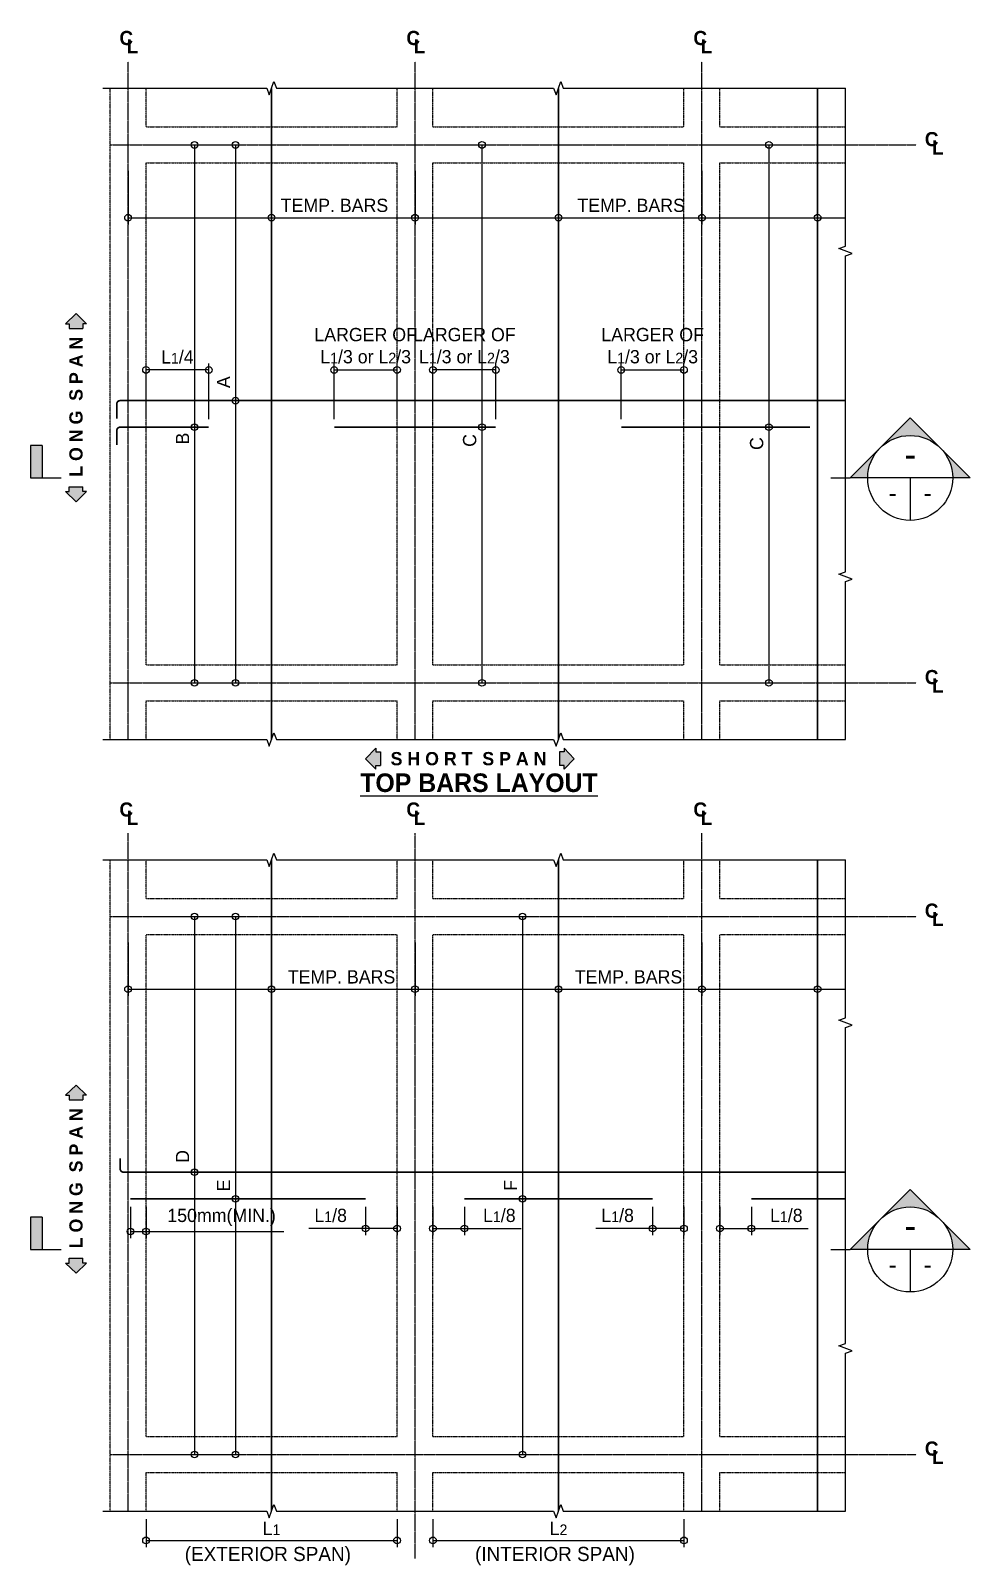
# Model space of a CAD drawing. Header units: millimetres. Extents: x 144219 to 150250, y 48520 to 61967.
# Drawn here: x 144646 to 149955, y 53295 to 61967 of the extents above; entities that cross this region are included whole.
import ezdxf

# ---------------------------------------------------------------- set-up
doc = ezdxf.new("R2010")
doc.units = ezdxf.units.MM
doc.header["$PDMODE"] = 3
doc.linetypes.add('CENTER2', pattern=[28.575, 19.05, -3.175, 3.175, -3.175])
doc.linetypes.add('HIDDEN2', pattern=[4.7625, 3.175, -1.5875])
for name, color, linetype in [('G-ANNO-DIM', 106, 'Continuous'), ('G-ANNO-SECTIONS', 4, 'Continuous'), ('G-ANNO-TITLE', 7, 'Continuous'), ('G-GRID LINES', 8, 'Continuous'), ('G-HATCHES', 8, 'Continuous'), ('S-DETAILS', 254, 'Continuous'), ('S-REBARS', 162, 'Continuous')]:
    doc.layers.add(name, color=color, linetype=linetype)
doc.styles.add('Century', font='GOTHIC.TTF')
doc.styles.add('Century Bold', font='GOTHICB.TTF')
doc.dimstyles.new('DIM1_30', dxfattribs={"dimscale": 30, "dimtxt": 2.5, "dimasz": 2.5, "dimexe": 1.25, "dimexo": 1.5, "dimgap": 1, "dimtad": 1, "dimdec": 0, "dimtxsty": 'Century', "dimblk": 'SMALL', "dimcen": 2.5, "dimadec": 0, "dimazin": 0, "dimtfac": 1, "dimtdec": 0, "dimtmove": 0, "dimatfit": 3, "dimfxl": 1, "dimarcsym": 0})

# ---------------------------------------------------------------- blocks, each defined once
blk = doc.blocks.new('_Small')
at = {"color": 0, "linetype": 'ByBlock', "lineweight": -2}
blk.add_circle((0, 0), 0.25, dxfattribs=at)
blk = doc.blocks.new('*D12')
at = {"layer": 'Defpoints', "color": 0, "transparency": 16777216}
for p in [(145297.4, 53601.3), (146715.6, 53601.3), (146715.6, 53435.7)]:
    blk.add_point(p, dxfattribs=at)
at = {"layer": 'G-ANNO-DIM', "color": 0, "lineweight": -2, "transparency": 16777216}
for p, q in [((145297.4, 53556.3), (145297.4, 53398.2)), ((146715.6, 53556.3), (146715.6, 53398.2)), ((145297.4, 53435.7), (146715.6, 53435.7))]:
    blk.add_line(p, q, dxfattribs=at)
at = {"layer": 'G-ANNO-DIM', "color": 0, "lineweight": -2, "transparency": 16777216, "xscale": 75, "yscale": 75, "zscale": 75, "rotation": 180}
blk.add_blockref('_Small', (145297.4, 53435.7), dxfattribs=at)
at = {"layer": 'G-ANNO-DIM', "color": 0, "lineweight": -2, "transparency": 16777216, "xscale": 75, "yscale": 75, "zscale": 75}
blk.add_blockref('_Small', (146715.6, 53435.7), dxfattribs=at)
at = {"layer": 'G-ANNO-DIM', "color": 0, "transparency": 16777216, "insert": (146006.5, 53503.2), "char_height": 75, "attachment_point": 5, "style": 'Century'}
blk.add_mtext('L{\\H0.8x;1}', dxfattribs=at)
blk = doc.blocks.new('*D13')
at = {"layer": 'Defpoints', "color": 0, "transparency": 16777216}
for p in [(146918.8, 53601.3), (148337, 53601.3), (148337, 53435.7)]:
    blk.add_point(p, dxfattribs=at)
at = {"layer": 'G-ANNO-DIM', "color": 0, "lineweight": -2, "transparency": 16777216}
for p, q in [((146918.8, 53556.3), (146918.8, 53398.2)), ((148337, 53556.3), (148337, 53398.2)), ((146918.8, 53435.7), (148337, 53435.7))]:
    blk.add_line(p, q, dxfattribs=at)
at = {"layer": 'G-ANNO-DIM', "color": 0, "lineweight": -2, "transparency": 16777216, "xscale": 75, "yscale": 75, "zscale": 75, "rotation": 180}
blk.add_blockref('_Small', (146918.8, 53435.7), dxfattribs=at)
at = {"layer": 'G-ANNO-DIM', "color": 0, "lineweight": -2, "transparency": 16777216, "xscale": 75, "yscale": 75, "zscale": 75}
blk.add_blockref('_Small', (148337, 53435.7), dxfattribs=at)
at = {"layer": 'G-ANNO-DIM', "color": 0, "transparency": 16777216, "insert": (147627.9, 53503.2), "char_height": 75, "attachment_point": 5, "style": 'Century'}
blk.add_mtext('L{\\H0.8x;2}', dxfattribs=at)
blk = doc.blocks.new('arrow')
at = {"layer": 'G-HATCHES'}
h = blk.add_hatch(color=256, dxfattribs=at)
h.dxf.hatch_style = 1
h.paths.add_polyline_path([(200860, 43821), (200860, 43677), (200682, 43677), (200682, 43175), (200860, 43175), (200860, 43031), (201237, 43426)])
for p, q in [((200682, 43677), (200682, 43175)), ((200860, 43677), (200682, 43677)), ((201237, 43426), (200860, 43821)), ((200860, 43821), (200860, 43677)), ((201237, 43426), (200860, 43031)), ((200860, 43175), (200682, 43175)), ((200860, 43031), (200860, 43175))]:
    blk.add_line(p, q)
blk = doc.blocks.new('*D14')
at = {"layer": 'Defpoints', "color": 0, "transparency": 16777216}
for p in [(145195.8, 56859.7), (146817.2, 56859.7), (146817.2, 56550.2)]:
    blk.add_point(p, dxfattribs=at)
at = {"layer": 'G-ANNO-DIM', "color": 0, "lineweight": -2, "transparency": 16777216}
for p, q in [((145195.8, 56814.7), (145195.8, 56512.7)), ((146817.2, 56814.7), (146817.2, 56512.7)), ((145195.8, 56550.2), (146817.2, 56550.2))]:
    blk.add_line(p, q, dxfattribs=at)
at = {"layer": 'G-ANNO-DIM', "color": 0, "lineweight": -2, "transparency": 16777216, "xscale": 75, "yscale": 75, "zscale": 75, "rotation": 180}
blk.add_blockref('_Small', (145195.8, 56550.2), dxfattribs=at)
at = {"layer": 'G-ANNO-DIM', "color": 0, "lineweight": -2, "transparency": 16777216, "xscale": 75, "yscale": 75, "zscale": 75}
blk.add_blockref('_Small', (146817.2, 56550.2), dxfattribs=at)
at = {"layer": 'G-ANNO-DIM', "color": 0, "transparency": 16777216, "insert": (146402.3, 56619.5), "char_height": 75, "attachment_point": 5, "style": 'Century'}
blk.add_mtext('TEMP. BARS', dxfattribs=at)
blk = doc.blocks.new('*D15')
at = {"layer": 'Defpoints', "color": 0, "transparency": 16777216}
for p in [(145209.4, 55366.3), (145297.4, 55366.3), (145297.4, 55180.9)]:
    blk.add_point(p, dxfattribs=at)
at = {"layer": 'G-ANNO-DIM', "color": 0, "lineweight": -2, "transparency": 16777216}
for p, q in [((145209.4, 55321.3), (145209.4, 55143.4)), ((145297.4, 55321.3), (145297.4, 55143.4)), ((145209.4, 55180.9), (145297.4, 55180.9)), ((145297.4, 55180.9), (146076.2, 55180.9))]:
    blk.add_line(p, q, dxfattribs=at)
at = {"layer": 'G-ANNO-DIM', "color": 0, "lineweight": -2, "transparency": 16777216, "xscale": 75, "yscale": 75, "zscale": 75, "rotation": 180}
blk.add_blockref('_Small', (145209.4, 55180.9), dxfattribs=at)
at = {"layer": 'G-ANNO-DIM', "color": 0, "lineweight": -2, "transparency": 16777216, "xscale": 75, "yscale": 75, "zscale": 75}
blk.add_blockref('_Small', (145297.4, 55180.9), dxfattribs=at)
at = {"layer": 'G-ANNO-DIM', "color": 0, "transparency": 16777216, "insert": (145724.3, 55260.9), "char_height": 75, "attachment_point": 5, "style": 'Century'}
blk.add_mtext('150mm(MIN.)', dxfattribs=at)
blk = doc.blocks.new('*D16')
at = {"layer": 'Defpoints', "color": 0, "transparency": 16777216}
for p in [(146538.3, 55366.3), (146715.6, 55366.3), (146538.3, 55198.2)]:
    blk.add_point(p, dxfattribs=at)
at = {"layer": 'G-ANNO-DIM', "color": 0, "lineweight": -2, "transparency": 16777216}
for p, q in [((146538.3, 55321.3), (146538.3, 55160.7)), ((146715.6, 55321.3), (146715.6, 55160.7)), ((146538.3, 55198.2), (146218, 55198.2)), ((146715.6, 55198.2), (146538.3, 55198.2))]:
    blk.add_line(p, q, dxfattribs=at)
at = {"layer": 'G-ANNO-DIM', "color": 0, "lineweight": -2, "transparency": 16777216, "xscale": 75, "yscale": 75, "zscale": 75, "rotation": 180}
blk.add_blockref('_Small', (146538.3, 55198.2), dxfattribs=at)
at = {"layer": 'G-ANNO-DIM', "color": 0, "lineweight": -2, "transparency": 16777216, "xscale": 75, "yscale": 75, "zscale": 75}
blk.add_blockref('_Small', (146715.6, 55198.2), dxfattribs=at)
at = {"layer": 'G-ANNO-DIM', "color": 0, "transparency": 16777216, "insert": (146340.7, 55271.8), "char_height": 75, "attachment_point": 5, "style": 'Century'}
blk.add_mtext('L{\\H0.8x;1}/8', dxfattribs=at)
blk = doc.blocks.new('*D17')
at = {"layer": 'Defpoints', "color": 0, "transparency": 16777216}
for p in [(146918.8, 55366.3), (147096.1, 55366.3), (147096.1, 55198.2)]:
    blk.add_point(p, dxfattribs=at)
at = {"layer": 'G-ANNO-DIM', "color": 0, "lineweight": -2, "transparency": 16777216}
for p, q in [((146918.8, 55321.3), (146918.8, 55160.7)), ((147096.1, 55321.3), (147096.1, 55160.7)), ((146918.8, 55198.2), (147096.1, 55198.2)), ((147096.1, 55198.2), (147416.4, 55198.2))]:
    blk.add_line(p, q, dxfattribs=at)
at = {"layer": 'G-ANNO-DIM', "color": 0, "lineweight": -2, "transparency": 16777216, "xscale": 75, "yscale": 75, "zscale": 75, "rotation": 180}
blk.add_blockref('_Small', (146918.8, 55198.2), dxfattribs=at)
at = {"layer": 'G-ANNO-DIM', "color": 0, "lineweight": -2, "transparency": 16777216, "xscale": 75, "yscale": 75, "zscale": 75}
blk.add_blockref('_Small', (147096.1, 55198.2), dxfattribs=at)
at = {"layer": 'G-ANNO-DIM', "color": 0, "transparency": 16777216, "insert": (147293.7, 55271.8), "char_height": 75, "attachment_point": 5, "style": 'Century'}
blk.add_mtext('L{\\H0.8x;1}/8', dxfattribs=at)
blk = doc.blocks.new('*D18')
at = {"layer": 'Defpoints', "color": 0, "transparency": 16777216}
for p in [(148159.8, 55366.3), (148337, 55366.3), (148159.8, 55198.2)]:
    blk.add_point(p, dxfattribs=at)
at = {"layer": 'G-ANNO-DIM', "color": 0, "lineweight": -2, "transparency": 16777216}
for p, q in [((148159.8, 55321.3), (148159.8, 55160.7)), ((148337, 55321.3), (148337, 55160.7)), ((148159.8, 55198.2), (147839.4, 55198.2)), ((148337, 55198.2), (148159.8, 55198.2))]:
    blk.add_line(p, q, dxfattribs=at)
at = {"layer": 'G-ANNO-DIM', "color": 0, "lineweight": -2, "transparency": 16777216, "xscale": 75, "yscale": 75, "zscale": 75, "rotation": 180}
blk.add_blockref('_Small', (148159.8, 55198.2), dxfattribs=at)
at = {"layer": 'G-ANNO-DIM', "color": 0, "lineweight": -2, "transparency": 16777216, "xscale": 75, "yscale": 75, "zscale": 75}
blk.add_blockref('_Small', (148337, 55198.2), dxfattribs=at)
at = {"layer": 'G-ANNO-DIM', "color": 0, "transparency": 16777216, "insert": (147962.1, 55271.8), "char_height": 75, "attachment_point": 5, "style": 'Century'}
blk.add_mtext('L{\\H0.8x;1}/8', dxfattribs=at)
blk = doc.blocks.new('*D19')
at = {"layer": 'Defpoints', "color": 0, "transparency": 16777216}
for p in [(148540.2, 55366.3), (148717.5, 55366.3), (148717.5, 55198.2)]:
    blk.add_point(p, dxfattribs=at)
at = {"layer": 'G-ANNO-DIM', "color": 0, "lineweight": -2, "transparency": 16777216}
for p, q in [((148540.2, 55321.3), (148540.2, 55160.7)), ((148717.5, 55321.3), (148717.5, 55160.7)), ((148540.2, 55198.2), (148717.5, 55198.2)), ((148717.5, 55198.2), (149037.9, 55198.2))]:
    blk.add_line(p, q, dxfattribs=at)
at = {"layer": 'G-ANNO-DIM', "color": 0, "lineweight": -2, "transparency": 16777216, "xscale": 75, "yscale": 75, "zscale": 75, "rotation": 180}
blk.add_blockref('_Small', (148540.2, 55198.2), dxfattribs=at)
at = {"layer": 'G-ANNO-DIM', "color": 0, "lineweight": -2, "transparency": 16777216, "xscale": 75, "yscale": 75, "zscale": 75}
blk.add_blockref('_Small', (148717.5, 55198.2), dxfattribs=at)
at = {"layer": 'G-ANNO-DIM', "color": 0, "transparency": 16777216, "insert": (148915.2, 55271.8), "char_height": 75, "attachment_point": 5, "style": 'Century'}
blk.add_mtext('L{\\H0.8x;1}/8', dxfattribs=at)
blk = doc.blocks.new('*D35')
at = {"layer": 'Defpoints', "color": 0, "transparency": 16777216}
for p in [(145297.4, 56961.3), (145297.4, 53921.6), (145571.1, 53921.6)]:
    blk.add_point(p, dxfattribs=at)
at = {"layer": 'G-ANNO-DIM', "color": 0, "lineweight": -2, "transparency": 16777216}
for p, q in [((145342.4, 56961.3), (145608.6, 56961.3)), ((145571.1, 56961.3), (145571.1, 53921.6)), ((145342.4, 53921.6), (145608.6, 53921.6))]:
    blk.add_line(p, q, dxfattribs=at)
at = {"layer": 'G-ANNO-DIM', "color": 0, "lineweight": -2, "transparency": 16777216, "xscale": 75, "yscale": 75, "zscale": 75}
for p, rotation in [((145571.1, 56961.3), 90), ((145571.1, 53921.6), 270)]:
    blk.add_blockref('_Small', p, dxfattribs=dict(at, rotation=rotation))
at = {"layer": 'G-ANNO-DIM', "color": 0, "transparency": 16777216, "insert": (145503.6, 55605.2), "char_height": 75, "width": 865.694, "attachment_point": 5, "rotation": 90, "style": 'Century'}
blk.add_mtext('D', dxfattribs=at)
blk = doc.blocks.new('*D20')
at = {"layer": 'Defpoints', "color": 0, "transparency": 16777216}
for p in [(145297.4, 56961.3), (145297.4, 53921.6), (145802.8, 53921.6)]:
    blk.add_point(p, dxfattribs=at)
at = {"layer": 'G-ANNO-DIM', "color": 0, "lineweight": -2, "transparency": 16777216}
for p, q in [((145342.4, 56961.3), (145840.3, 56961.3)), ((145802.8, 56961.3), (145802.8, 53921.6)), ((145342.4, 53921.6), (145840.3, 53921.6))]:
    blk.add_line(p, q, dxfattribs=at)
at = {"layer": 'G-ANNO-DIM', "color": 0, "lineweight": -2, "transparency": 16777216, "xscale": 75, "yscale": 75, "zscale": 75}
for p, rotation in [((145802.8, 56961.3), 90), ((145802.8, 53921.6), 270)]:
    blk.add_blockref('_Small', p, dxfattribs=dict(at, rotation=rotation))
at = {"layer": 'G-ANNO-DIM', "color": 0, "transparency": 16777216, "insert": (145735.3, 55441.5), "char_height": 75, "width": 865.694, "attachment_point": 5, "rotation": 90, "style": 'Century'}
blk.add_mtext('E', dxfattribs=at)
blk = doc.blocks.new('*D21')
at = {"layer": 'Defpoints', "color": 0, "transparency": 16777216}
for p in [(146918.8, 56961.3), (146918.8, 53921.6), (147424.3, 53921.6)]:
    blk.add_point(p, dxfattribs=at)
at = {"layer": 'G-ANNO-DIM', "color": 0, "lineweight": -2, "transparency": 16777216}
for p, q in [((146963.8, 56961.3), (147461.8, 56961.3)), ((147424.3, 56961.3), (147424.3, 53921.6)), ((146963.8, 53921.6), (147461.8, 53921.6))]:
    blk.add_line(p, q, dxfattribs=at)
at = {"layer": 'G-ANNO-DIM', "color": 0, "lineweight": -2, "transparency": 16777216, "xscale": 75, "yscale": 75, "zscale": 75}
for p, rotation in [((147424.3, 56961.3), 90), ((147424.3, 53921.6), 270)]:
    blk.add_blockref('_Small', p, dxfattribs=dict(at, rotation=rotation))
at = {"layer": 'G-ANNO-DIM', "color": 0, "transparency": 16777216, "insert": (147356.8, 55441.5), "char_height": 75, "width": 865.694, "attachment_point": 5, "rotation": 90, "style": 'Century'}
blk.add_mtext('F', dxfattribs=at)
blk = doc.blocks.new('*D22')
at = {"layer": 'Defpoints', "color": 0, "transparency": 16777216}
for p in [(145195.8, 61219.4), (146817.2, 61219.4), (146817.2, 60909.9)]:
    blk.add_point(p, dxfattribs=at)
at = {"layer": 'G-ANNO-DIM', "color": 0, "lineweight": -2, "transparency": 16777216}
for p, q in [((145195.8, 61174.4), (145195.8, 60872.4)), ((146817.2, 61174.4), (146817.2, 60872.4)), ((145195.8, 60909.9), (146817.2, 60909.9))]:
    blk.add_line(p, q, dxfattribs=at)
at = {"layer": 'G-ANNO-DIM', "color": 0, "lineweight": -2, "transparency": 16777216, "xscale": 75, "yscale": 75, "zscale": 75, "rotation": 180}
blk.add_blockref('_Small', (145195.8, 60909.9), dxfattribs=at)
at = {"layer": 'G-ANNO-DIM', "color": 0, "lineweight": -2, "transparency": 16777216, "xscale": 75, "yscale": 75, "zscale": 75}
blk.add_blockref('_Small', (146817.2, 60909.9), dxfattribs=at)
at = {"layer": 'G-ANNO-DIM', "color": 0, "transparency": 16777216, "insert": (146362.2, 60979.3), "char_height": 75, "attachment_point": 5, "style": 'Century'}
blk.add_mtext('TEMP. BARS', dxfattribs=at)
blk = doc.blocks.new('*D23')
at = {"layer": 'Defpoints', "color": 0, "transparency": 16777216}
for p in [(146817.2, 61219.4), (148438.6, 61219.4), (148438.6, 60909.9)]:
    blk.add_point(p, dxfattribs=at)
at = {"layer": 'G-ANNO-DIM', "color": 0, "lineweight": -2, "transparency": 16777216}
for p, q in [((146817.2, 61174.4), (146817.2, 60872.4)), ((148438.6, 61174.4), (148438.6, 60872.4)), ((146817.2, 60909.9), (148438.6, 60909.9))]:
    blk.add_line(p, q, dxfattribs=at)
at = {"layer": 'G-ANNO-DIM', "color": 0, "lineweight": -2, "transparency": 16777216, "xscale": 75, "yscale": 75, "zscale": 75, "rotation": 180}
blk.add_blockref('_Small', (146817.2, 60909.9), dxfattribs=at)
at = {"layer": 'G-ANNO-DIM', "color": 0, "lineweight": -2, "transparency": 16777216, "xscale": 75, "yscale": 75, "zscale": 75}
blk.add_blockref('_Small', (148438.6, 60909.9), dxfattribs=at)
at = {"layer": 'G-ANNO-DIM', "color": 0, "transparency": 16777216, "insert": (148038.5, 60979.3), "char_height": 75, "attachment_point": 5, "style": 'Century'}
blk.add_mtext('TEMP. BARS', dxfattribs=at)
blk = doc.blocks.new('*D24')
at = {"layer": 'Defpoints', "color": 0, "transparency": 16777216}
for p in [(145297.4, 60049.4), (145297.4, 59726.2), (145651.9, 59726.2)]:
    blk.add_point(p, dxfattribs=at)
at = {"layer": 'G-ANNO-DIM', "color": 0, "lineweight": -2, "transparency": 16777216}
for p, q in [((145297.4, 59771.2), (145297.4, 60086.9)), ((145651.9, 60049.4), (145297.4, 60049.4)), ((145651.9, 59771.2), (145651.9, 60086.9))]:
    blk.add_line(p, q, dxfattribs=at)
at = {"layer": 'G-ANNO-DIM', "color": 0, "lineweight": -2, "transparency": 16777216, "xscale": 75, "yscale": 75, "zscale": 75, "rotation": 180}
blk.add_blockref('_Small', (145297.4, 60049.4), dxfattribs=at)
at = {"layer": 'G-ANNO-DIM', "color": 0, "lineweight": -2, "transparency": 16777216, "xscale": 75, "yscale": 75, "zscale": 75}
blk.add_blockref('_Small', (145651.9, 60049.4), dxfattribs=at)
at = {"layer": 'G-ANNO-DIM', "color": 0, "transparency": 16777216, "insert": (145474.6, 60122.9), "char_height": 75, "attachment_point": 5, "style": 'Century'}
blk.add_mtext('L{\\H0.8x;1}/4', dxfattribs=at)
blk = doc.blocks.new('*D25')
at = {"layer": 'Defpoints', "color": 0, "transparency": 16777216}
for p in [(146715.6, 60049.4), (146361, 59726.2), (146715.6, 59726.2)]:
    blk.add_point(p, dxfattribs=at)
at = {"layer": 'G-ANNO-DIM', "color": 0, "lineweight": -2, "transparency": 16777216}
for p, q in [((146361, 59771.2), (146361, 60086.9)), ((146361, 60049.4), (146715.6, 60049.4)), ((146715.6, 59771.2), (146715.6, 60086.9))]:
    blk.add_line(p, q, dxfattribs=at)
at = {"layer": 'G-ANNO-DIM', "color": 0, "lineweight": -2, "transparency": 16777216, "xscale": 75, "yscale": 75, "zscale": 75, "rotation": 180}
blk.add_blockref('_Small', (146361, 60049.4), dxfattribs=at)
at = {"layer": 'G-ANNO-DIM', "color": 0, "lineweight": -2, "transparency": 16777216, "xscale": 75, "yscale": 75, "zscale": 75}
blk.add_blockref('_Small', (146715.6, 60049.4), dxfattribs=at)
at = {"layer": 'G-ANNO-DIM', "color": 0, "transparency": 16777216, "insert": (146538.3, 60186.4), "char_height": 75, "attachment_point": 5, "style": 'Century'}
blk.add_mtext('LARGER OF\\PL{\\H0.8x;1}/3 or L{\\H0.8x;2}/3', dxfattribs=at)
blk = doc.blocks.new('*D26')
at = {"layer": 'Defpoints', "color": 0, "transparency": 16777216}
for p in [(146918.8, 60049.4), (146918.8, 59726.2), (147273.4, 59726.2)]:
    blk.add_point(p, dxfattribs=at)
at = {"layer": 'G-ANNO-DIM', "color": 0, "lineweight": -2, "transparency": 16777216}
for p, q in [((146918.8, 59771.2), (146918.8, 60086.9)), ((147273.4, 60049.4), (146918.8, 60049.4)), ((147273.4, 59771.2), (147273.4, 60086.9))]:
    blk.add_line(p, q, dxfattribs=at)
at = {"layer": 'G-ANNO-DIM', "color": 0, "lineweight": -2, "transparency": 16777216, "xscale": 75, "yscale": 75, "zscale": 75, "rotation": 180}
blk.add_blockref('_Small', (146918.8, 60049.4), dxfattribs=at)
at = {"layer": 'G-ANNO-DIM', "color": 0, "lineweight": -2, "transparency": 16777216, "xscale": 75, "yscale": 75, "zscale": 75}
blk.add_blockref('_Small', (147273.4, 60049.4), dxfattribs=at)
at = {"layer": 'G-ANNO-DIM', "color": 0, "transparency": 16777216, "insert": (147096.1, 60186.4), "char_height": 75, "attachment_point": 5, "style": 'Century'}
blk.add_mtext('LARGER OF\\PL{\\H0.8x;1}/3 or L{\\H0.8x;2}/3', dxfattribs=at)
blk = doc.blocks.new('*D27')
at = {"layer": 'Defpoints', "color": 0, "transparency": 16777216}
for p in [(148337, 60049.4), (147982.5, 59726.2), (148337, 59726.2)]:
    blk.add_point(p, dxfattribs=at)
at = {"layer": 'G-ANNO-DIM', "color": 0, "lineweight": -2, "transparency": 16777216}
for p, q in [((147982.5, 59771.2), (147982.5, 60086.9)), ((147982.5, 60049.4), (148337, 60049.4)), ((148337, 59771.2), (148337, 60086.9))]:
    blk.add_line(p, q, dxfattribs=at)
at = {"layer": 'G-ANNO-DIM', "color": 0, "lineweight": -2, "transparency": 16777216, "xscale": 75, "yscale": 75, "zscale": 75, "rotation": 180}
blk.add_blockref('_Small', (147982.5, 60049.4), dxfattribs=at)
at = {"layer": 'G-ANNO-DIM', "color": 0, "lineweight": -2, "transparency": 16777216, "xscale": 75, "yscale": 75, "zscale": 75}
blk.add_blockref('_Small', (148337, 60049.4), dxfattribs=at)
at = {"layer": 'G-ANNO-DIM', "color": 0, "transparency": 16777216, "insert": (148159.8, 60186.4), "char_height": 75, "attachment_point": 5, "style": 'Century'}
blk.add_mtext('LARGER OF\\PL{\\H0.8x;1}/3 or L{\\H0.8x;2}/3', dxfattribs=at)
blk = doc.blocks.new('*D28')
at = {"layer": 'Defpoints', "color": 0, "transparency": 16777216}
for p in [(145297.4, 61321), (145297.4, 58281.3), (145571.1, 58281.3)]:
    blk.add_point(p, dxfattribs=at)
at = {"layer": 'G-ANNO-DIM', "color": 0, "lineweight": -2, "transparency": 16777216}
for p, q in [((145342.4, 61321), (145608.6, 61321)), ((145571.1, 61321), (145571.1, 58281.3)), ((145342.4, 58281.3), (145608.6, 58281.3))]:
    blk.add_line(p, q, dxfattribs=at)
at = {"layer": 'G-ANNO-DIM', "color": 0, "lineweight": -2, "transparency": 16777216, "xscale": 75, "yscale": 75, "zscale": 75}
for p, rotation in [((145571.1, 61321), 90), ((145571.1, 58281.3), 270)]:
    blk.add_blockref('_Small', p, dxfattribs=dict(at, rotation=rotation))
at = {"layer": 'G-ANNO-DIM', "color": 0, "transparency": 16777216, "insert": (145503.6, 59661.7), "char_height": 75, "width": 865.694, "attachment_point": 5, "rotation": 90, "style": 'Century'}
blk.add_mtext('B', dxfattribs=at)
blk = doc.blocks.new('*D29')
at = {"layer": 'Defpoints', "color": 0, "transparency": 16777216}
for p in [(145529, 61321), (145529, 58281.3), (145802.8, 58281.3)]:
    blk.add_point(p, dxfattribs=at)
at = {"layer": 'G-ANNO-DIM', "color": 0, "lineweight": -2, "transparency": 16777216}
for p, q in [((145574, 61321), (145840.3, 61321)), ((145802.8, 61321), (145802.8, 58281.3)), ((145574, 58281.3), (145840.3, 58281.3))]:
    blk.add_line(p, q, dxfattribs=at)
at = {"layer": 'G-ANNO-DIM', "color": 0, "lineweight": -2, "transparency": 16777216, "xscale": 75, "yscale": 75, "zscale": 75}
for p, rotation in [((145802.8, 61321), 90), ((145802.8, 58281.3), 270)]:
    blk.add_blockref('_Small', p, dxfattribs=dict(at, rotation=rotation))
at = {"layer": 'G-ANNO-DIM', "color": 0, "transparency": 16777216, "insert": (145735.3, 59980.3), "char_height": 75, "width": 865.694, "attachment_point": 5, "rotation": 90, "style": 'Century'}
blk.add_mtext('A', dxfattribs=at)
blk = doc.blocks.new('*D30')
at = {"layer": 'Defpoints', "color": 0, "transparency": 16777216}
for p in [(146918.8, 61321), (146918.8, 58281.3), (147195.7, 58281.3)]:
    blk.add_point(p, dxfattribs=at)
at = {"layer": 'G-ANNO-DIM', "color": 0, "lineweight": -2, "transparency": 16777216}
for p, q in [((146963.8, 61321), (147233.2, 61321)), ((147195.7, 61321), (147195.7, 58281.3)), ((146963.8, 58281.3), (147233.2, 58281.3))]:
    blk.add_line(p, q, dxfattribs=at)
at = {"layer": 'G-ANNO-DIM', "color": 0, "lineweight": -2, "transparency": 16777216, "xscale": 75, "yscale": 75, "zscale": 75}
for p, rotation in [((147195.7, 61321), 90), ((147195.7, 58281.3), 270)]:
    blk.add_blockref('_Small', p, dxfattribs=dict(at, rotation=rotation))
at = {"layer": 'G-ANNO-DIM', "color": 0, "transparency": 16777216, "insert": (147126.3, 59651.2), "char_height": 75, "width": 865.694, "attachment_point": 5, "rotation": 90, "style": 'Century'}
blk.add_mtext('C', dxfattribs=at)
blk = doc.blocks.new('Section Callout_tail')
h = blk.add_hatch(color=4)
h.dxf.hatch_style = 1
h.paths.add_polyline_path([(469, 0), (576, 0), (576, 305), (469, 305)])
at = {"color": 4}
for p, q in [((469, 305), (469, 0)), ((469, 305), (576, 305)), ((576, 305), (576, 0)), ((576, 0), (288, 0))]:
    blk.add_line(p, q, dxfattribs=at)
blk = doc.blocks.new('SECTION ARROW')
h = blk.add_hatch(color=256)
h.dxf.hatch_style = 1
h.paths.add_polyline_path([(113681, 446035, -0.198912), (114247, 446269), (114247, 446600)])
h.paths.add_polyline_path([(113116, 445469), (113681, 444903, -0.198912), (113447, 445469, -0.198912), (113681, 446035)])
h.paths.add_polyline_path([(114247, 444338), (114247, 444669, -0.198912), (113681, 444903)])
for p, q in [((114247, 446600), (113116, 445469)), ((114247, 446600), (114247, 446269)), ((114247, 444338), (113116, 445469)), ((114247, 444669), (114247, 444338)), ((114247, 443976), (114247, 444338))]:
    blk.add_line(p, q)
blk.add_circle((114247, 445469), 800)
blk = doc.blocks.new('*D31')
at = {"layer": 'Defpoints', "color": 0, "transparency": 16777216}
for p in [(148540.2, 61321), (148540.2, 58281.3), (148817.1, 58281.3)]:
    blk.add_point(p, dxfattribs=at)
at = {"layer": 'G-ANNO-DIM', "color": 0, "lineweight": -2, "transparency": 16777216}
for p, q in [((148585.2, 61321), (148854.6, 61321)), ((148817.1, 61321), (148817.1, 58281.3)), ((148585.2, 58281.3), (148854.6, 58281.3))]:
    blk.add_line(p, q, dxfattribs=at)
at = {"layer": 'G-ANNO-DIM', "color": 0, "lineweight": -2, "transparency": 16777216, "xscale": 75, "yscale": 75, "zscale": 75}
for p, rotation in [((148817.1, 61321), 90), ((148817.1, 58281.3), 270)]:
    blk.add_blockref('_Small', p, dxfattribs=dict(at, rotation=rotation))
at = {"layer": 'G-ANNO-DIM', "color": 0, "transparency": 16777216, "insert": (148747.7, 59633.5), "char_height": 75, "width": 865.694, "attachment_point": 5, "rotation": 90, "style": 'Century'}
blk.add_mtext('C', dxfattribs=at)
blk = doc.blocks.new('*D32')
at = {"layer": 'Defpoints', "color": 0, "transparency": 16777216}
for p in [(146817.2, 56859.7), (148438.6, 56859.7), (148438.6, 56550.2)]:
    blk.add_point(p, dxfattribs=at)
at = {"layer": 'G-ANNO-DIM', "color": 0, "lineweight": -2, "transparency": 16777216}
for p, q in [((146817.2, 56814.7), (146817.2, 56512.7)), ((148438.6, 56814.7), (148438.6, 56512.7)), ((146817.2, 56550.2), (148438.6, 56550.2))]:
    blk.add_line(p, q, dxfattribs=at)
at = {"layer": 'G-ANNO-DIM', "color": 0, "lineweight": -2, "transparency": 16777216, "xscale": 75, "yscale": 75, "zscale": 75, "rotation": 180}
blk.add_blockref('_Small', (146817.2, 56550.2), dxfattribs=at)
at = {"layer": 'G-ANNO-DIM', "color": 0, "lineweight": -2, "transparency": 16777216, "xscale": 75, "yscale": 75, "zscale": 75}
blk.add_blockref('_Small', (148438.6, 56550.2), dxfattribs=at)
at = {"layer": 'G-ANNO-DIM', "color": 0, "transparency": 16777216, "insert": (148023.7, 56619.5), "char_height": 75, "attachment_point": 5, "style": 'Century'}
blk.add_mtext('TEMP. BARS', dxfattribs=at)

msp = doc.modelspace()

# ---------------------------------------------------------------- linework, layer by layer
at = {"color": 8, "linetype": 'Continuous'}
for points in [[(145054.2, 61641.4), (145979.2, 61641.4), (145992.8, 61603.9), (146020.1, 61678.9), (146033.8, 61641.4), (146148.1, 61641.4), (147600.6, 61641.4), (147614.3, 61603.9), (147641.6, 61678.9), (147655.2, 61641.4), (149249.1, 61641.4)], [(145054.2, 57961), (145979.2, 57961), (145992.8, 57923.5), (146020.1, 57998.5), (146033.8, 57961), (146148.1, 57961), (147600.6, 57961), (147614.3, 57923.5), (147641.6, 57998.5), (147655.2, 57961), (149249.1, 57961), (149249.1, 58853.8), (149286.6, 58867.4), (149211.6, 58894.7), (149249.1, 58908.4), (149249.1, 60579.7), (149249.1, 60694), (149286.6, 60707.7), (149211.6, 60735), (149249.1, 60748.6), (149249.1, 61641.4)], [(145054.2, 57281.7), (145979.2, 57281.7), (145992.8, 57244.2), (146020.1, 57319.2), (146033.8, 57281.7), (146148.1, 57281.7), (147600.6, 57281.7), (147614.3, 57244.2), (147641.6, 57319.2), (147655.2, 57281.7), (149249.1, 57281.7)], [(145054.2, 53601.3), (145979.2, 53601.3), (145992.8, 53563.8), (146020.1, 53638.8), (146033.8, 53601.3), (146148.1, 53601.3), (147600.6, 53601.3), (147614.3, 53563.8), (147641.6, 53638.8), (147655.2, 53601.3), (149249.1, 53601.3), (149249.1, 54494.1), (149286.6, 54507.7), (149211.6, 54535), (149249.1, 54548.7), (149249.1, 56220), (149249.1, 56334.3), (149286.6, 56347.9), (149211.6, 56375.2), (149249.1, 56388.9), (149249.1, 57281.7)]]:
    msp.add_lwpolyline(points, dxfattribs=at)
at = {"layer": 'G-ANNO-DIM'}
for p, q in [((148438.6, 60909.9), (149249.1, 60909.9)), ((148438.6, 56550.2), (149249.1, 56550.2))]:
    msp.add_line(p, q, dxfattribs=at)
for centre in [(146006.5, 60909.9), (147627.9, 60909.9), (149092.1, 60909.9), (145802.8, 59876.2), (145571.1, 59726.2), (147195.7, 59726.2), (148817.1, 59726.2), (146006.5, 56550.2), (147627.9, 56550.2), (149092.1, 56550.2), (145571.1, 55516.5), (145802.8, 55366.3), (147424.3, 55366.3)]:
    msp.add_circle(centre, 18.8, dxfattribs=at)
at = {"layer": 'G-ANNO-SECTIONS', "color": 3}
for p, q in [((149855.2, 59439.4), (149375.2, 59439.4)), ((149615.2, 59439.4), (149615.2, 59199.4)), ((149855.2, 55079.7), (149375.2, 55079.7)), ((149615.2, 55079.7), (149615.2, 54839.7))]:
    msp.add_line(p, q, dxfattribs=at)
at = {"layer": 'G-GRID LINES', "linetype": 'CENTER2', "ltscale": 0.5}
for p, q in [((145195.8, 57961), (145195.8, 61791.4)), ((146817.2, 57961), (146817.2, 61791.4)), ((148438.6, 57961), (148438.6, 61791.4)), ((145094.2, 61321), (149649.1, 61321)), ((145094.2, 58281.3), (149649.1, 58281.3)), ((145195.8, 53601.3), (145195.8, 57431.7)), ((146817.2, 53333), (146817.2, 57431.7)), ((148438.6, 53601.3), (148438.6, 57431.7)), ((145094.2, 56961.3), (149649.1, 56961.3)), ((145094.2, 53921.6), (149649.1, 53921.6))]:
    msp.add_line(p, q, dxfattribs=at)
at = {"layer": 'S-DETAILS', "linetype": 'HIDDEN2', "ltscale": 0.5}
for p, q in [((145094.2, 57961), (145094.2, 61641.4)), ((145297.4, 61422.6), (145297.4, 61641.4)), ((146715.6, 61422.6), (146715.6, 61641.4)), ((146918.8, 61422.6), (146918.8, 61641.4)), ((148337, 61422.6), (148337, 61641.4)), ((148540.2, 61422.6), (148540.2, 61641.4)), ((145297.4, 61422.6), (146715.6, 61422.6)), ((146918.8, 61422.6), (148337, 61422.6)), ((148540.2, 61422.6), (149249.1, 61422.6)), ((145297.4, 58382.9), (145297.4, 61219.4)), ((145297.4, 61219.4), (146715.6, 61219.4)), ((146715.6, 58382.9), (146715.6, 61219.4)), ((146918.8, 58382.9), (146918.8, 61219.4)), ((146918.8, 61219.4), (148337, 61219.4)), ((148337, 58382.9), (148337, 61219.4)), ((148540.2, 58382.9), (148540.2, 61219.4)), ((148540.2, 61219.4), (149249.1, 61219.4)), ((145297.4, 58382.9), (146715.6, 58382.9)), ((146918.8, 58382.9), (148337, 58382.9)), ((148540.2, 58382.9), (149249.1, 58382.9)), ((145297.4, 57961), (145297.4, 58179.7)), ((145297.4, 58179.7), (146715.6, 58179.7)), ((146715.6, 57961), (146715.6, 58179.7)), ((146918.8, 57961), (146918.8, 58179.7)), ((146918.8, 58179.7), (148337, 58179.7)), ((148337, 57961), (148337, 58179.7)), ((148540.2, 57961), (148540.2, 58179.7)), ((148540.2, 58179.7), (149249.1, 58179.7)), ((145094.2, 53601.3), (145094.2, 57281.7)), ((145297.4, 57062.9), (145297.4, 57281.7)), ((146715.6, 57062.9), (146715.6, 57281.7)), ((146918.8, 57062.9), (146918.8, 57281.7)), ((148337, 57062.9), (148337, 57281.7)), ((148540.2, 57062.9), (148540.2, 57281.7)), ((145297.4, 57062.9), (146715.6, 57062.9)), ((146918.8, 57062.9), (148337, 57062.9)), ((148540.2, 57062.9), (149249.1, 57062.9)), ((145297.4, 54023.2), (145297.4, 56859.7)), ((145297.4, 56859.7), (146715.6, 56859.7)), ((146715.6, 54023.2), (146715.6, 56859.7)), ((146918.8, 54023.2), (146918.8, 56859.7)), ((146918.8, 56859.7), (148337, 56859.7)), ((148337, 54023.2), (148337, 56859.7)), ((148540.2, 54023.2), (148540.2, 56859.7)), ((148540.2, 56859.7), (149249.1, 56859.7)), ((145297.4, 54023.2), (146715.6, 54023.2)), ((146918.8, 54023.2), (148337, 54023.2)), ((148540.2, 54023.2), (149249.1, 54023.2)), ((145297.4, 53601.3), (145297.4, 53820)), ((145297.4, 53820), (146715.6, 53820)), ((146715.6, 53601.3), (146715.6, 53820)), ((146918.8, 53601.3), (146918.8, 53820)), ((146918.8, 53820), (148337, 53820)), ((148337, 53601.3), (148337, 53820)), ((148540.2, 53601.3), (148540.2, 53820)), ((148540.2, 53820), (149249.1, 53820))]:
    msp.add_line(p, q, dxfattribs=at)
at = {"layer": 'S-REBARS', "color": 4, "const_width": 9.52}
for points in [[(146006.5, 61641.4), (146006.5, 57961)], [(147627.9, 61641.4), (147627.9, 57961)], [(149092.1, 61641.4), (149092.1, 57961)], [(146006.5, 57281.7), (146006.5, 53601.3)], [(147627.9, 57281.7), (147627.9, 53601.3)], [(149092.1, 57281.7), (149092.1, 53601.3)]]:
    msp.add_lwpolyline(points, dxfattribs=at)
at = {"layer": 'S-REBARS', "color": 5, "const_width": 9.52}
for points in [[(149249.1, 59876.2), (145151.3, 59876.2, 0.414214), (145132.3, 59857.1), (145132.3, 59774.6)], [(145651.9, 59726.2), (145151.3, 59726.2, 0.414214), (145132.3, 59707.1), (145132.3, 59624.6)], [(149249.1, 55516.3), (145170.4, 55516.5, -0.333545), (145152.1, 55530.3, -0.07091), (145151.3, 55535.6), (145151.3, 55594.2)]]:
    msp.add_lwpolyline(points, format="xyb", dxfattribs=at)
for points in [[(146361, 59726.2), (147273.4, 59726.2)], [(147982.5, 59726.2), (149048.2, 59726.2)], [(146538.3, 55366.3), (145209.4, 55366.3)], [(147096.1, 55366.3), (148159.8, 55366.3)], [(149249.1, 55366.3), (148717.5, 55366.3)]]:
    msp.add_lwpolyline(points, dxfattribs=at)

# ---------------------------------------------------------------- block references
at = {"layer": 'G-ANNO-SECTIONS', "xscale": 0.3000001566663809, "yscale": 0.3000001566663809, "zscale": 0.3000001566663809, "rotation": 270}
for p in [(15974.4, 93713.5), (15974.4, 89353.8)]:
    msp.add_blockref('SECTION ARROW', p, dxfattribs=at)
at = {"layer": 'G-ANNO-SECTIONS', "xscale": -0.6000003133327618, "yscale": 0.6000003133327618, "zscale": 0.6000003133327618}
for p in [(144991.2, 59439.4), (144991.2, 55079.7)]:
    msp.add_blockref('Section Callout_tail', p, dxfattribs=at)
at = {"layer": 'S-DETAILS', "yscale": 0.1519617570523448, "zscale": 0.1519617570523448, "rotation": 90}
for p, xscale in [((151501.1, 29788), 0.1519617570523448), ((151501.1, 89885.4), -0.1519617570523448), ((151501.1, 25428.3), 0.1519617570523448), ((151501.1, 85525.7), -0.1519617570523448)]:
    msp.add_blockref('arrow', p, dxfattribs=dict(at, xscale=xscale))
at = {"layer": 'S-DETAILS', "yscale": 0.1519617570523448, "zscale": 0.1519617570523448}
for p, xscale in [((177118.6, 51253.7), -0.1519617570523448), ((117136.9, 51253.7), 0.1519617570523448)]:
    msp.add_blockref('arrow', p, dxfattribs=dict(at, xscale=xscale))

# ---------------------------------------------------------------- texts
at = {"layer": 'G-ANNO-DIM', "style": 'Century Bold'}
for p in [(144939.2, 59446.2), (144939.2, 55086.5)]:
    msp.add_text('L O N G  S P A N', height=75, rotation=90, dxfattribs=at).set_placement(p)
at = {"layer": 'G-ANNO-DIM'}
for s, height, style, p in [('S H O R T  S P A N', 75, 'Century Bold', (146679.4, 57815.6)), ('(EXTERIOR SPAN)', 80, 'Century', (145516.2, 53319)), ('(INTERIOR SPAN)', 80, 'Century', (147156.3, 53319))]:
    msp.add_text(s, height=height, dxfattribs=dict(at, style=style)).set_placement(p)
at = {"layer": 'G-ANNO-DIM', "color": 7, "char_height": 80, "width": 142.382, "attachment_point": 1, "style": 'Century'}
for s, insert in [('{\\fCentury Gothic|b1|i0|c0|p34;C}', (145147.2, 61965.5)), ('{\\fCentury Gothic|b1|i0|c0|p34;L}', (145188.3, 61918.1)), ('{\\fCentury Gothic|b1|i0|c0|p34;C}', (146768.6, 61965.5)), ('{\\fCentury Gothic|b1|i0|c0|p34;L}', (146809.8, 61918.1)), ('{\\fCentury Gothic|b1|i0|c0|p34;C}', (148390.1, 61965.5)), ('{\\fCentury Gothic|b1|i0|c0|p34;L}', (148431.2, 61918.1)), ('{\\fCentury Gothic|b1|i0|c0|p34;C}', (149697.6, 61393.9)), ('{\\fCentury Gothic|b1|i0|c0|p34;L}', (149738.7, 61346.5)), ('{\\fCentury Gothic|b1|i0|c0|p34;C}', (149697.6, 58354.2)), ('{\\fCentury Gothic|b1|i0|c0|p34;L}', (149738.7, 58306.8)), ('{\\fCentury Gothic|b1|i0|c0|p34;C}', (145147.2, 57605.7)), ('{\\fCentury Gothic|b1|i0|c0|p34;C}', (146768.6, 57605.7)), ('{\\fCentury Gothic|b1|i0|c0|p34;C}', (148390.1, 57605.7)), ('{\\fCentury Gothic|b1|i0|c0|p34;L}', (145188.3, 57558.3)), ('{\\fCentury Gothic|b1|i0|c0|p34;L}', (146809.8, 57558.3)), ('{\\fCentury Gothic|b1|i0|c0|p34;L}', (148431.2, 57558.3)), ('{\\fCentury Gothic|b1|i0|c0|p34;C}', (149697.6, 57034.2)), ('{\\fCentury Gothic|b1|i0|c0|p34;L}', (149738.7, 56986.8)), ('{\\fCentury Gothic|b1|i0|c0|p34;C}', (149697.6, 53994.5)), ('{\\fCentury Gothic|b1|i0|c0|p34;L}', (149738.7, 53947.1))]:
    msp.add_mtext(s, dxfattribs=dict(at, insert=insert))
at = {"layer": 'G-ANNO-SECTIONS', "attachment_point": 5, "style": 'Century'}
for insert, char_height, width in [((149615.2, 59574.4), 150, 474.275), ((149516.1, 59354.6), 105, 198.213), ((149714.3, 59354.6), 105, 198.213), ((149615.2, 55214.7), 150, 474.275), ((149516.1, 54994.9), 105, 198.213), ((149714.3, 54994.9), 105, 198.213)]:
    msp.add_mtext('-', dxfattribs=dict(at, insert=insert, char_height=char_height, width=width))
at = {"layer": 'G-ANNO-TITLE', "style": 'Century Bold'}
msp.add_text('%%UTOP BARS LAYOUT', height=104.999, dxfattribs=at).set_placement((146507.8, 57664.7))

# ---------------------------------------------------------------- dimensions: what is measured, and where the dimension line sits
at = {"layer": 'G-ANNO-DIM'}
for base, p1, p2, angle, text, picture, middle in [((145571.1, 58281.3), (145297.4, 61321), (145297.4, 58281.3), 90, 'B', '*D28', (145571.1, 59661.7)), ((145802.8, 58281.3), (145529, 61321), (145529, 58281.3), 90, 'A', '*D29', (145802.8, 59980.3)), ((147195.7, 58281.3), (146918.8, 61321), (146918.8, 58281.3), 90, 'C', '*D30', (147195.7, 59651.2)), ((148817.1, 58281.3), (148540.2, 61321), (148540.2, 58281.3), 90, 'C', '*D31', (148817.1, 59633.5)), ((146715.6, 60049.4), (146361, 59726.2), (146715.6, 59726.2), 180, 'LARGER OF\\PL{\\H0.8x;1}/3 or L{\\H0.8x;2}/3', '*D25', (146538.3, 60049.4)), ((148337, 60049.4), (147982.5, 59726.2), (148337, 59726.2), 180, 'LARGER OF\\PL{\\H0.8x;1}/3 or L{\\H0.8x;2}/3', '*D27', (148159.8, 60049.4)), ((145571.1, 53921.6), (145297.4, 56961.3), (145297.4, 53921.6), 90, 'D', '*D35', (145571.1, 55605.2)), ((145802.8, 53921.6), (145297.4, 56961.3), (145297.4, 53921.6), 90, 'E', '*D20', (145802.8, 55441.5)), ((147424.3, 53921.6), (146918.8, 56961.3), (146918.8, 53921.6), 90, 'F', '*D21', (147424.3, 55441.5))]:
    dim = msp.add_linear_dim(base=base, p1=p1, p2=p2, angle=angle, text=text, dimstyle='DIM1_30', dxfattribs=at)
    dim.commit()
    dim.dimension.update_dxf_attribs({"geometry": picture, "text_midpoint": middle, "dimtype": 160})
for base, p1, p2, text, picture, middle in [((146817.2, 60909.9), (145195.8, 61219.4), (146817.2, 61219.4), 'TEMP. BARS', '*D22', (146362.2, 60909.9)), ((148438.6, 60909.9), (146817.2, 61219.4), (148438.6, 61219.4), 'TEMP. BARS', '*D23', (148038.5, 60909.9)), ((146918.8, 60049.4), (147273.4, 59726.2), (146918.8, 59726.2), 'LARGER OF\\PL{\\H0.8x;1}/3 or L{\\H0.8x;2}/3', '*D26', (147096.1, 60049.4)), ((146817.2, 56550.2), (145195.8, 56859.7), (146817.2, 56859.7), 'TEMP. BARS', '*D14', (146402.3, 56550.2)), ((148438.6, 56550.2), (146817.2, 56859.7), (148438.6, 56859.7), 'TEMP. BARS', '*D32', (148023.7, 56550.2)), ((145297.4, 55180.9), (145209.4, 55366.3), (145297.4, 55366.3), '150mm(MIN.)', '*D15', (145724.3, 55180.9))]:
    dim = msp.add_linear_dim(base=base, p1=p1, p2=p2, text=text, dimstyle='DIM1_30', dxfattribs=at)
    dim.commit()
    dim.dimension.update_dxf_attribs({"geometry": picture, "text_midpoint": middle, "dimtype": 160})
for base, p1, p2, text, picture, middle in [((145297.4, 60049.4), (145651.9, 59726.2), (145297.4, 59726.2), 'L{\\H0.8x;1}/4', '*D24', (145474.6, 60122.9)), ((146538.3, 55198.2), (146715.6, 55366.3), (146538.3, 55366.3), 'L{\\H0.8x;1}/8', '*D16', (146340.7, 55271.8)), ((148159.8, 55198.2), (148337, 55366.3), (148159.8, 55366.3), 'L{\\H0.8x;1}/8', '*D18', (147962.1, 55271.8)), ((146715.6, 53435.7), (145297.4, 53601.3), (146715.6, 53601.3), 'L{\\H0.8x;1}', '*D12', (146006.5, 53503.2)), ((148337, 53435.7), (146918.8, 53601.3), (148337, 53601.3), 'L{\\H0.8x;2}', '*D13', (147627.9, 53503.2))]:
    dim = msp.add_linear_dim(base=base, p1=p1, p2=p2, text=text, dimstyle='DIM1_30', dxfattribs=at)
    dim.commit()
    dim.dimension.update_dxf_attribs({"geometry": picture, "text_midpoint": middle})
for base, p1, p2, picture, middle in [((147096.1, 55198.2), (146918.8, 55366.3), (147096.1, 55366.3), '*D17', (147293.7, 55271.8)), ((148717.5, 55198.2), (148540.2, 55366.3), (148717.5, 55366.3), '*D19', (148915.2, 55271.8))]:
    dim = msp.add_linear_dim(base=base, p1=p1, p2=p2, angle=180, text='L{\\H0.8x;1}/8', dimstyle='DIM1_30', dxfattribs=at)
    dim.commit()
    dim.dimension.update_dxf_attribs({"geometry": picture, "text_midpoint": middle})

doc.saveas('drawing.dxf')
